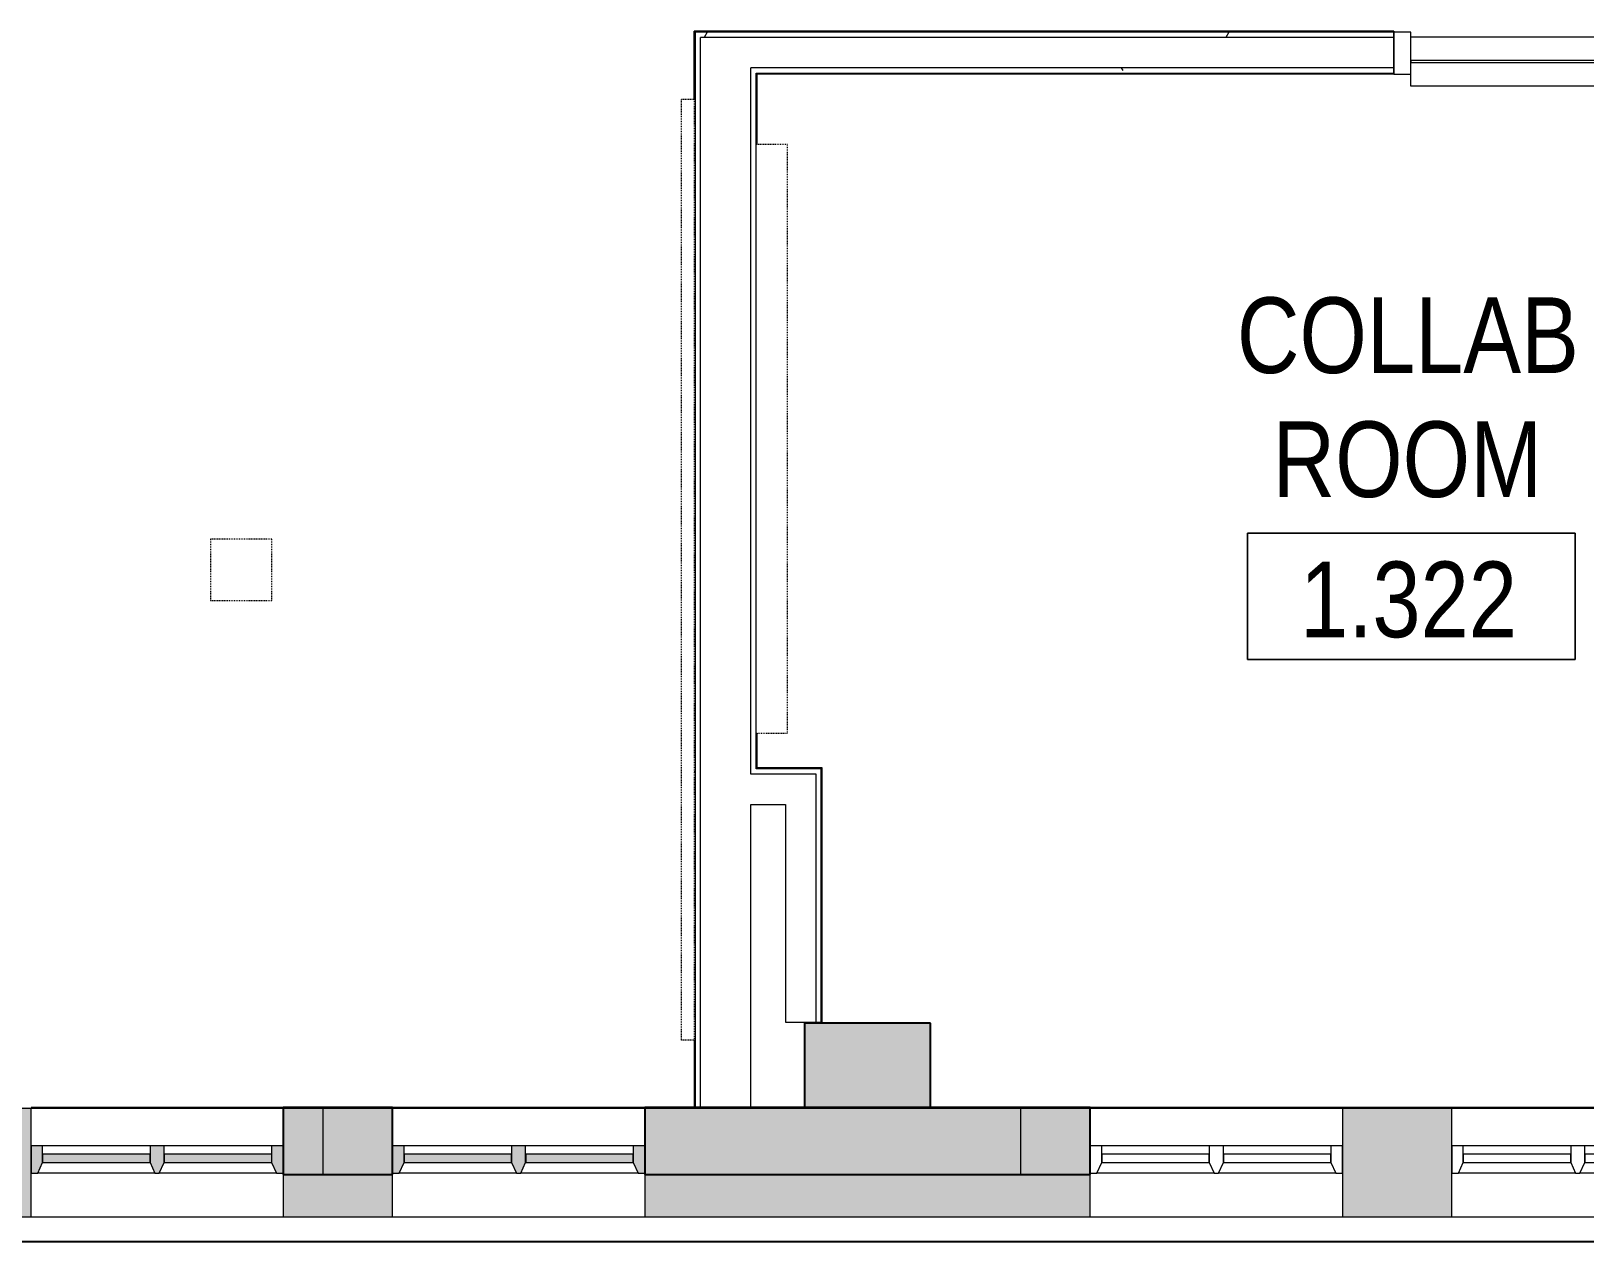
# Model space of a CAD drawing. Header units: inches. Extents: x -3640 to -1418, y -3630 to 137.
# Drawn here: x -2240.9 to -2056.1, y -1174.6 to -1030.6 of the extents above; entities that cross this region are included whole.
import ezdxf

# ---------------------------------------------------------------- set-up
doc = ezdxf.new("R2010")
doc.units = ezdxf.units.IN
doc.header["$MEASUREMENT"] = 0
doc.linetypes.add('Hidden Equipment- BSALS', pattern=[0.0625, 0.03125, -0.03125])
doc.linetypes.add('Hidden Equipment- LTP', pattern=[0.0625, 0.03125, -0.03125])
for name, color, linetype, lineweight in [('A-AREA-IDEN', 2, 'Continuous', 9), ('A-GLAZ-CURT', 52, 'Continuous', 13), ('A-GLAZ-CWMG', 51, 'Continuous', 13), ('A-WALL', 113, 'Continuous', 13), ('A-WALL-PATT', 111, 'Continuous', 13), ('I-WALL', 2, 'Continuous', 13), ('L-SITE-WALL', 31, 'Continuous', 13), ('Q-SPCQ', 91, 'Continuous', 13), ('S-COLS', 52, 'Continuous', 13)]:
    doc.layers.add(name, color=color, linetype=linetype, lineweight=lineweight)
doc.styles.add('Arial Narrow', font='ARIALN.TTF', dxfattribs={"height": 9})
pattern_1 = [(0, (0, 0), (30.72, 7.68), [1.267, -21.773, 1.267, -21.773, -122.88]), (0, (0, 0), (30.72, 7.68), [-46.08, 1.267, -44.813, 1.267, -21.773, -53.76]), (0, (0, 0), (30.72, 7.68), [-115.2, 1.267, -14.093, 1.267, -37.133]), (120, (11.52, 3.84), (-22.011075, 22.7643), [1.267, -21.773, 1.267, -21.773, -122.88]), (120, (11.52, 3.84), (-22.011075, 22.7643), [-46.08, 1.267, -44.813, 1.267, -21.773, -53.76]), (120, (11.52, 3.84), (-22.011075, 22.7643), [-115.2, 1.267, -14.093, 1.267, -37.133]), (240, (15.36, 19.2), (-8.708925, -30.4443), [1.267, -21.773, 1.267, -21.773, -122.88]), (240, (15.36, 19.2), (-8.708925, -30.4443), [-46.08, 1.267, -44.813, 1.267, -21.773, -53.76]), (240, (15.36, 19.2), (-8.708925, -30.4443), [-115.2, 1.267, -14.093, 1.267, -37.133])]

# ---------------------------------------------------------------- blocks, each defined once
blk = doc.blocks.new('15830016-STRUCT_MARTINEZ-MOORE_CENTRAL_v2018_rvt-1-DIMENSION PLAN - LEVEL 1 _567_ - 2__ - CAD')
at = {"layer": 'A-WALL-PATT', "lineweight": 20}
h = blk.add_hatch(color=10, dxfattribs=at)
h.paths.add_polyline_path([(-2839.4, -1166.64), (-2839.4, -1158.64), (-2857.4, -1158.64), (-2857.4, -1166.64), (-2852.9, -1166.64)], flags=0)
h.paths.add_polyline_path([(-2799.4, -1166.64), (-2744.9, -1166.64), (-2744.9, -1158.64), (-2799.4, -1158.64), (-2799.4, -1163.58)], flags=0)
h.paths.add_polyline_path([(-2618.9, -1166.64), (-2618.9, -1158.64), (-2671.9, -1158.64), (-2671.9, -1166.64)], flags=0)
h.paths.add_polyline_path([(-2545.9, -1166.64), (-2492.9, -1166.64), (-2492.9, -1158.64), (-2545.9, -1158.64)], flags=0)
h.paths.add_polyline_path([(-2575.9, -1166.64), (-2575.9, -1158.64), (-2588.9, -1158.64), (-2588.9, -1166.64)], flags=0)
h.paths.add_polyline_path([(-2419.9, -1166.64), (-2366.9, -1166.64), (-2366.9, -1158.64), (-2419.9, -1158.64), (-2419.9, -1163.58)], flags=0)
h.paths.add_polyline_path([(-2452.83, -1166.64), (-2449.9, -1166.64), (-2449.9, -1158.64), (-2462.9, -1158.64), (-2462.9, -1166.64)], flags=0)
h.paths.add_polyline_path([(-2336.9, -1166.64), (-2323.9, -1166.64), (-2323.9, -1158.64), (-2336.9, -1158.64)], flags=0)
h.paths.add_polyline_path([(-2714.9, -1166.64), (-2701.9, -1166.64), (-2701.9, -1158.64), (-2714.9, -1158.64), (-2714.9, -1163.58)], flags=0)
h.paths.add_polyline_path([(-1994.53, -1166.64), (-1988.9, -1166.64), (-1988.9, -1158.64), (-2041.9, -1158.64), (-2041.9, -1166.64), (-2032.72, -1166.64)], flags=0)
h.paths.add_polyline_path([(-1915.9, -1166.64), (-1862.9, -1166.64), (-1862.9, -1158.64), (-1915.9, -1158.64), (-1915.9, -1163.58)], flags=0)
h.paths.add_polyline_path([(-2210.9, -1166.64), (-2197.9, -1166.64), (-2197.9, -1158.64), (-2210.9, -1158.64), (-2210.9, -1163.58)], flags=0)
h.paths.add_polyline_path([(-2167.9, -1166.64), (-2114.9, -1166.64), (-2114.9, -1158.64), (-2167.9, -1158.64), (-2167.9, -1163.58)], flags=0)
h.paths.add_polyline_path([(-2240.9, -1166.64), (-2240.9, -1158.64), (-2293.9, -1158.64), (-2293.9, -1166.64)], flags=0)
h.paths.add_polyline_path([(-1945.9, -1166.64), (-1945.9, -1158.64), (-1958.9, -1158.64), (-1958.9, -1166.64), (-1956.34, -1166.64)], flags=0)
h.paths.add_polyline_path([(-1747.16, -1166.64), (-1747.16, -1158.64), (-1789.9, -1158.64), (-1789.9, -1166.64), (-1765.39, -1166.64)], flags=0)
h.paths.add_polyline_path([(-1832.9, -1166.64), (-1819.9, -1166.64), (-1819.9, -1158.64), (-1832.9, -1158.64), (-1832.9, -1163.58)], flags=0)
at = {"layer": 'S-COLS', "lineweight": 5}
blk.add_hatch(color=50, dxfattribs=at).paths.add_polyline_path([(-2147.3, -1158.64), (-2133.9, -1158.64), (-2133.9, -1148.64), (-2148.9, -1148.64), (-2148.9, -1158.64)], flags=0)
at = {"layer": 'A-WALL', "color": 253, "lineweight": 25}
for p, q in [((-2240.9, -1158.64), (-2210.9, -1158.64)), ((-2197.9, -1158.64), (-2167.9, -1158.64)), ((-2114.9, -1158.64), (-2105.66, -1158.64)), ((-2105.66, -1158.64), (-2041.9, -1158.64)), ((-2105.66, -1174.64), (-2799.4, -1174.64)), ((-1778.4, -1174.64), (-2105.66, -1174.64))]:
    blk.add_line(p, q, dxfattribs=at)
at = {"layer": 'L-SITE-WALL', "color": 253, "lineweight": 25}
for p, q in [((-2197.9, -1158.64), (-2210.9, -1158.64)), ((-2210.9, -1158.64), (-2210.9, -1166.64)), ((-2197.9, -1166.64), (-2197.9, -1158.64)), ((-2148.9, -1158.64), (-2167.9, -1158.64)), ((-2167.9, -1158.64), (-2167.9, -1166.64)), ((-2133.9, -1158.64), (-2148.9, -1158.64)), ((-2114.9, -1158.64), (-2133.9, -1158.64)), ((-2114.9, -1166.64), (-2114.9, -1158.64)), ((-2210.9, -1166.64), (-2197.9, -1166.64)), ((-2167.9, -1166.64), (-2114.9, -1166.64))]:
    blk.add_line(p, q, dxfattribs=at)
at = {"layer": 'S-COLS', "color": 253, "lineweight": 25}
for p, q in [((-2133.9, -1148.64), (-2148.9, -1148.64)), ((-2148.9, -1148.64), (-2148.9, -1158.64)), ((-2133.9, -1158.64), (-2133.9, -1148.64))]:
    blk.add_line(p, q, dxfattribs=at)
at = {"layer": 'S-COLS', "color": 9}
blk.add_line((-2148.9, -1158.64), (-2133.9, -1158.64), dxfattribs=at)
blk = doc.blocks.new('System Panel - Winco Glass-383356-DIMENSION PLAN - LEVEL 1 _567_ - 2__ - CAD')
at = {"layer": 'A-GLAZ-CURT', "lineweight": 9}
blk.add_hatch(color=90, dxfattribs=at).paths.add_polyline_path([(6.390625, 0), (6.390625, 1), (-6.390625, 1), (-6.390625, 0)], flags=0)
at = {"layer": 'A-GLAZ-CURT', "lineweight": 20}
for p, q in [((6.390625, 1), (-6.390625, 1)), ((-6.390625, 1), (-6.390625, 0)), ((6.390625, 0), (6.390625, 1)), ((-6.390625, 0), (6.390625, 0))]:
    blk.add_line(p, q, dxfattribs=at)
blk = doc.blocks.new('Rectangular Mullion - Winco Accent Full_Left-383357-DIMENSION PLAN - LEVEL 1 _567_ - 2__ - CAD')
at = {"layer": 'A-GLAZ-CWMG', "lineweight": 9}
blk.add_hatch(color=90, dxfattribs=at).paths.add_polyline_path([(-0.79, 1.25), (0, 1.25), (0, -2), (-1.38, -2), (-1.38, 0)], flags=0)
at = {"layer": 'A-GLAZ-CWMG', "lineweight": 20}
for p, q in [((-1.38, 0), (-0.79, 1.25)), ((-1.38, -2), (-1.38, 0)), ((-0.79, 1.25), (0, 1.25)), ((0, 1.25), (0, -2)), ((0, -2), (-1.38, -2))]:
    blk.add_line(p, q, dxfattribs=at)
blk = doc.blocks.new('Rectangular Mullion - Winco Accent Full_Right-383360-DIMENSION PLAN - LEVEL 1 _567_ - 2__ - CAD')
at = {"layer": 'A-GLAZ-CWMG', "lineweight": 9}
for p, q in [((-2730.74, -1163.2), (-2743.52, -1163.2)), ((-2730.16, -1166.45), (-2744.1, -1166.45))]:
    blk.add_line(p, q, dxfattribs=at)
blk = doc.blocks.new('Rectangular Mullion - Winco Accent Full_Right-383365-DIMENSION PLAN - LEVEL 1 _567_ - 2__ - CAD')
at = {"layer": 'A-GLAZ-CWMG', "lineweight": 9}
blk.add_hatch(color=90, dxfattribs=at).paths.add_polyline_path([(0, 1.25), (-0.79, 1.25), (-1.38, 0), (-1.38, -2), (0, -2), (0, -1.62)], flags=0)
at = {"layer": 'A-GLAZ-CWMG', "lineweight": 20}
for p, q in [((-0.79, 1.25), (-1.38, 0)), ((-1.38, 0), (-1.38, -2)), ((0, 1.25), (-0.79, 1.25)), ((0, -2), (0, 1.25)), ((-1.38, -2), (0, -2))]:
    blk.add_line(p, q, dxfattribs=at)
blk = doc.blocks.new('Rectangular Mullion - Winco Accent Full_Right-384203-DIMENSION PLAN - LEVEL 1 _567_ - 2__ - CAD')
at = {"layer": 'A-GLAZ-CWMG', "lineweight": 9}
for p, q in [((-2716.27, -1163.2), (-2729.05, -1163.2)), ((-2715.69, -1166.45), (-2729.63, -1166.45))]:
    blk.add_line(p, q, dxfattribs=at)
blk = doc.blocks.new('Rectangular Mullion - Winco Accent Full-384206-DIMENSION PLAN - LEVEL 1 _567_ - 2__ - CAD')
at = {"layer": 'A-GLAZ-CWMG', "lineweight": 9}
blk.add_hatch(color=90, dxfattribs=at).paths.add_polyline_path([(0.26, 1.25), (0.84, 0), (0.84, -2), (-0.84, -2), (-0.84, 0), (-0.26, 1.25)], flags=0)
at = {"layer": 'A-GLAZ-CWMG', "lineweight": 20}
for p, q in [((-0.84, 0), (-0.26, 1.25)), ((-0.84, -2), (-0.84, 0)), ((-0.26, 1.25), (0.26, 1.25)), ((0.26, 1.25), (0.84, 0)), ((0.84, 0), (0.84, -2)), ((0.84, -2), (-0.84, -2))]:
    blk.add_line(p, q, dxfattribs=at)
blk = doc.blocks.new('Equip-Projector-Ceiling- BSALS - PROJECTOR-3867191-DIMENSION PLAN - LEVEL 1 _567_ - 2__ - CAD')
at = {"layer": 'Q-SPCQ', "linetype": 'Hidden Equipment- BSALS', "lineweight": 20}
for p, q in [((-3.65, -3.65), (-3.65, 3.65)), ((-3.65, 3.65), (3.65, 3.65)), ((3.65, 3.65), (3.65, -3.65)), ((3.65, -3.65), (-3.65, -3.65))]:
    blk.add_line(p, q, dxfattribs=at)
blk = doc.blocks.new('Basic Wall _ B6-7 1_4_-BSALS - ___-3569053-DIMENSION PLAN - LEVEL 1 _567_ - 2__ - CAD')
at = {"layer": 'I-WALL', "lineweight": 20}
for p, q in [((-2162.02, -1030.64), (-2161.9, -1030.77)), ((-2162.02, -1038.77), (-2162.02, -1030.64)), ((-2161.9, -1118.64), (-2162.02, -1118.64))]:
    blk.add_line(p, q, dxfattribs=at)
blk = doc.blocks.new('Basic Wall _ B6-7 1_4_-BSALS - ___-3569052-DIMENSION PLAN - LEVEL 1 _567_ - 2__ - CAD')
at = {"layer": 'I-WALL', "lineweight": 20}
for p, q in [((-2154.65, -1035.64), (-2154.52, -1035.77)), ((-2154.52, -1044.14), (-2154.52, -1035.77)), ((-2154.52, -1118.27), (-2154.52, -1114.14))]:
    blk.add_line(p, q, dxfattribs=at)
blk = doc.blocks.new('System Panel - Winco Glass-V67-DIMENSION PLAN - LEVEL 1 _567_ - 2__ - CAD')
at = {"layer": 'A-GLAZ-CURT', "lineweight": 20}
for p, q in [((6.390625, 1), (-6.390625, 1)), ((-6.390625, 1), (-6.390625, 0)), ((6.390625, 0), (6.390625, 1)), ((-6.390625, 0), (6.390625, 0))]:
    blk.add_line(p, q, dxfattribs=at)
blk = doc.blocks.new('Rectangular Mullion - Winco Accent Full_Left-V68-DIMENSION PLAN - LEVEL 1 _567_ - 2__ - CAD')
at = {"layer": 'A-GLAZ-CWMG', "lineweight": 20}
for p, q in [((-1.38, 0), (-0.79, 1.25)), ((-1.38, -2), (-1.38, 0)), ((-0.79, 1.25), (0, 1.25)), ((0, 1.25), (0, -2)), ((0, -2), (-1.38, -2))]:
    blk.add_line(p, q, dxfattribs=at)
blk = doc.blocks.new('Rectangular Mullion - Winco Accent Full_Right-V69-DIMENSION PLAN - LEVEL 1 _567_ - 2__ - CAD')
at = {"layer": 'A-GLAZ-CWMG', "lineweight": 9}
for p, q in [((-2100.74, -1163.2), (-2113.52, -1163.2)), ((-2100.16, -1166.45), (-2114.1, -1166.45))]:
    blk.add_line(p, q, dxfattribs=at)
blk = doc.blocks.new('Rectangular Mullion - Winco Accent Full_Right-V70-DIMENSION PLAN - LEVEL 1 _567_ - 2__ - CAD')
at = {"layer": 'A-GLAZ-CWMG', "lineweight": 20}
for p, q in [((-0.79, 1.25), (-1.38, 0)), ((-1.38, 0), (-1.38, -2)), ((0, 1.25), (-0.79, 1.25)), ((0, -2), (0, 1.25)), ((-1.38, -2), (0, -2))]:
    blk.add_line(p, q, dxfattribs=at)
blk = doc.blocks.new('Rectangular Mullion - Winco Accent Full_Right-V71-DIMENSION PLAN - LEVEL 1 _567_ - 2__ - CAD')
at = {"layer": 'A-GLAZ-CWMG', "lineweight": 9}
for p, q in [((-2086.27, -1163.2), (-2099.05, -1163.2)), ((-2085.69, -1166.45), (-2099.63, -1166.45))]:
    blk.add_line(p, q, dxfattribs=at)
blk = doc.blocks.new('Rectangular Mullion - Winco Accent Full-V72-DIMENSION PLAN - LEVEL 1 _567_ - 2__ - CAD')
at = {"layer": 'A-GLAZ-CWMG', "lineweight": 20}
for p, q in [((-0.84, 0), (-0.26, 1.25)), ((-0.84, -2), (-0.84, 0)), ((-0.26, 1.25), (0.26, 1.25)), ((0.26, 1.25), (0.84, 0)), ((0.84, 0), (0.84, -2)), ((0.84, -2), (-0.84, -2))]:
    blk.add_line(p, q, dxfattribs=at)
blk = doc.blocks.new('System Panel - interior glazed panels-3387456-DIMENSION PLAN - LEVEL 1 _567_ - 2__ - CAD')
at = {"layer": 'A-GLAZ-CURT', "lineweight": 20}
for p, q in [((15, 0.125), (-15, 0.125)), ((-15, 0.125), (-15, -0.125)), ((15, -0.125), (15, 0.125)), ((-15, -0.125), (15, -0.125))]:
    blk.add_line(p, q, dxfattribs=at)
blk = doc.blocks.new('Rectangular Mullion - 2_ x 5_ Rectangular-3387457-DIMENSION PLAN - LEVEL 1 _567_ - 2__ - CAD')
at = {"layer": 'A-GLAZ-CWMG', "lineweight": 20}
for p, q in [((-2, 3.5), (0, 3.5)), ((-2, -1.5), (-2, 3.5)), ((0, 3.5), (0, -1.5)), ((0, -1.5), (-2, -1.5))]:
    blk.add_line(p, q, dxfattribs=at)
blk = doc.blocks.new('Rectangular Mullion - 6 x 6 interior mullion-2779906-DIMENSION PLAN - LEVEL 1 _567_ - 2__ - CAD')
at = {"layer": 'A-GLAZ-CWMG', "lineweight": 9}
for p, q in [((-2076.77, -1031.33), (-2046.77, -1031.33)), ((-2076.77, -1037.2), (-2076.77, -1035.77)), ((-2046.77, -1035.77), (-2046.77, -1037.2)), ((-2046.77, -1037.2), (-2076.77, -1037.2))]:
    blk.add_line(p, q, dxfattribs=at)
blk = doc.blocks.new('Basic Wall _ B3-4 7_8_-BSALS - ___-3568013-DIMENSION PLAN - LEVEL 1 _567_ - 2__ - CAD')
at = {"layer": 'I-WALL', "lineweight": 20}
for p, q in [((-2154.52, -1035.77), (-2154.65, -1035.64)), ((-2078.77, -1035.77), (-2154.52, -1035.77)), ((-2002.27, -1035.77), (-2006.77, -1035.77)), ((-2002.15, -1035.64), (-2002.27, -1035.77))]:
    blk.add_line(p, q, dxfattribs=at)
blk = doc.blocks.new('Basic Wall _ B3-4 7_8_-BSALS - ___-3568012-DIMENSION PLAN - LEVEL 1 _567_ - 2__ - CAD')
at = {"layer": 'I-WALL', "lineweight": 20}
for p, q in [((-2161.9, -1030.77), (-2162.02, -1030.64)), ((-2078.77, -1030.64), (-2162.02, -1030.64)), ((-2078.77, -1030.64), (-2078.77, -1030.77)), ((-2006.77, -1030.77), (-2006.77, -1030.64)), ((-1994.77, -1030.64), (-2006.77, -1030.64)), ((-1994.77, -1030.64), (-1994.9, -1030.77))]:
    blk.add_line(p, q, dxfattribs=at)
blk = doc.blocks.new('TV LCD 32 PDI CV3200P - LTP - TV-80_-V95-DIMENSION PLAN - LEVEL 1 _567_ - 2__ - CAD')
at = {"layer": 'Q-SPCQ', "linetype": 'Hidden Equipment- LTP', "lineweight": 20}
for p, q in [((-70, 0), (-70, -3.75)), ((-70, 0), (-70, -3.75)), ((0, -3.75), (0, 0)), ((0, -3.75), (0, 0)), ((-70, -3.75), (0, -3.75)), ((-70, -3.75), (0, -3.75))]:
    blk.add_line(p, q, dxfattribs=at)
blk = doc.blocks.new('COLLABORATIONS COMMON HOMASOTE PANELS - COLLABORATIONS COMMON HOMASOTE PANELS-3617411-DIMENSION PLAN - LEVEL 1 _567_ - 2__ - CAD')
at = {"layer": 'Q-SPCQ', "linetype": 'Hidden Equipment- BSALS', "lineweight": 20}
for p, q in [((-2163.52, -1150.64), (-2163.52, -1038.77)), ((-2162.02, -1038.77), (-2163.52, -1038.77)), ((-2162.02, -1038.77), (-2162.02, -1150.64)), ((-2162.02, -1150.64), (-2163.52, -1150.64))]:
    blk.add_line(p, q, dxfattribs=at)
blk = doc.blocks.new('Basic Wall _ A3-4 1_4_-BSALS - ___-3927937-DIMENSION PLAN - LEVEL 1 _567_ - 2__ - CAD')
at = {"layer": 'I-WALL', "lineweight": 20}
for p, q in [((-2154.52, -1118.27), (-2154.65, -1118.39)), ((-2146.77, -1118.27), (-2154.52, -1118.27)), ((-2146.77, -1118.27), (-2146.9, -1118.39))]:
    blk.add_line(p, q, dxfattribs=at)
blk = doc.blocks.new('Basic Wall _ A3-4 1_4_-BSALS - ___-3927985-DIMENSION PLAN - LEVEL 1 _567_ - 2__ - CAD')
at = {"layer": 'I-WALL', "lineweight": 20}
for p, q in [((-2146.9, -1118.39), (-2146.77, -1118.27)), ((-2146.77, -1148.52), (-2146.77, -1118.27)), ((-2146.77, -1148.52), (-2146.9, -1148.52))]:
    blk.add_line(p, q, dxfattribs=at)
blk = doc.blocks.new('Basic Wall _ A6-6 5_8_-BSALS - ___-3974344-DIMENSION PLAN - LEVEL 1 _567_ - 2__ - CAD')
at = {"layer": 'I-WALL', "lineweight": 20}
for p, q in [((-2162.02, -1118.64), (-2161.9, -1118.64)), ((-2162.02, -1150.64), (-2162.02, -1158.64))]:
    blk.add_line(p, q, dxfattribs=at)
blk = doc.blocks.new('Room Tag- BSALS - Room Tag-28050-DIMENSION PLAN - LEVEL 1 _567_ - 2__ - CAD')
at = {"layer": 'A-AREA-IDEN'}
for p, q in [((-0.203125, -0.171875), (-0.203125, -0.015625)), ((-0.203125, -0.015625), (0.203125, -0.015625)), ((0.203125, -0.015625), (-0.203125, -0.015625)), ((-0.203125, -0.015625), (-0.203125, -0.171875)), ((0.203125, -0.015625), (0.203125, -0.171875)), ((0.203125, -0.171875), (0.203125, -0.015625)), ((0.203125, -0.171875), (-0.203125, -0.171875)), ((-0.203125, -0.171875), (0.203125, -0.171875))]:
    blk.add_line(p, q, dxfattribs=at)

msp = doc.modelspace()

# ---------------------------------------------------------------- block references
at = {"lineweight": 5}
msp.add_blockref('15830016-STRUCT_MARTINEZ-MOORE_CENTRAL_v2018_rvt-1-DIMENSION PLAN - LEVEL 1 _567_ - 2__ - CAD', (0, 0), dxfattribs=at)

# ---------------------------------------------------------------- next in the draw order: hatches: boundary and pattern name
at = {"layer": 'A-WALL-PATT', "lineweight": 9}
h = msp.add_hatch(dxfattribs=at)
h.set_pattern_fill('FP_1', color=256, style=0, pattern_type=2)
h.set_pattern_definition(pattern_1)
h.paths.add_polyline_path([(-2001.52, -1031.39), (-1995.52, -1031.39), (-1995.52, -1030.77), (-2006.77, -1030.77), (-2006.77, -1031.39), (-2002.15, -1031.39)], flags=0)
h.paths.add_polyline_path([(-2078.77, -1031.39), (-2078.77, -1030.77), (-2161.9, -1030.77), (-2161.9, -1031.39), (-2147.3, -1031.39)], flags=0)
h = msp.add_hatch(dxfattribs=at)
h.set_pattern_fill('FP_1', color=256, style=0, pattern_type=2)
h.set_pattern_definition(pattern_1)
h.paths.add_polyline_path([(-2002.15, -1035.64), (-2002.15, -1035.02), (-2006.77, -1035.02), (-2006.77, -1035.64)], flags=0)
h.paths.add_polyline_path([(-2078.77, -1035.64), (-2078.77, -1035.02), (-2155.27, -1035.02), (-2155.27, -1035.64), (-2147.3, -1035.64)], flags=0)
at = {"layer": 'A-WALL-PATT', "lineweight": 20}
h = msp.add_hatch(color=10, dxfattribs=at)
h.paths.add_polyline_path([(-1879.96, -1171.64), (-1862.9, -1171.64), (-1862.9, -1158.77), (-1915.9, -1158.77), (-1915.9, -1171.64)], flags=0)
h.paths.add_polyline_path([(-2041.9, -1171.64), (-1988.9, -1171.64), (-1988.9, -1158.77), (-2041.9, -1158.77), (-2041.9, -1163.58)], flags=0)
h.paths.add_polyline_path([(-1958.9, -1171.64), (-1945.9, -1171.64), (-1945.9, -1158.77), (-1958.9, -1158.77), (-1958.9, -1163.58)], flags=0)
h.paths.add_polyline_path([(-1774.94, -1171.64), (-1769.9, -1171.64), (-1769.9, -1158.77), (-1789.9, -1158.77), (-1789.9, -1171.64), (-1784.48, -1171.64)], flags=0)
h.paths.add_polyline_path([(-1819.9, -1171.64), (-1819.9, -1158.77), (-1832.9, -1158.77), (-1832.9, -1171.64), (-1822.67, -1171.64)], flags=0)
h.paths.add_polyline_path([(-2071.9, -1171.64), (-2071.9, -1158.77), (-2084.9, -1158.77), (-2084.9, -1171.64)], flags=0)
h.paths.add_polyline_path([(-2671.9, -1171.64), (-2618.9, -1171.64), (-2618.9, -1158.77), (-2671.9, -1158.77)], flags=0)
h.paths.add_polyline_path([(-2714.9, -1171.64), (-2701.9, -1171.64), (-2701.9, -1158.77), (-2714.9, -1158.77), (-2714.9, -1163.58)], flags=0)
h.paths.add_polyline_path([(-2744.9, -1171.64), (-2744.9, -1158.77), (-2761.02, -1158.77), (-2761.02, -1171.64), (-2758.35, -1171.64)], flags=0)
h.paths.add_polyline_path([(-2545.9, -1171.64), (-2492.9, -1171.64), (-2492.9, -1158.77), (-2545.9, -1158.77)], flags=0)
h.paths.add_polyline_path([(-2575.9, -1171.64), (-2575.9, -1158.77), (-2588.9, -1158.77), (-2588.9, -1171.64)], flags=0)
h.paths.add_polyline_path([(-2462.9, -1171.64), (-2449.9, -1171.64), (-2449.9, -1158.77), (-2462.9, -1158.77)], flags=0)
h.paths.add_polyline_path([(-2419.9, -1171.64), (-2366.9, -1171.64), (-2366.9, -1158.77), (-2419.9, -1158.77), (-2419.9, -1163.58)], flags=0)
h.paths.add_polyline_path([(-2764.65, -1171.64), (-2764.65, -1158.77), (-2799.4, -1158.77), (-2799.4, -1171.64), (-2796.55, -1171.64)], flags=0)
h.paths.add_polyline_path([(-2852.4, -1171.64), (-2839.4, -1171.64), (-2839.4, -1158.77), (-2865.27, -1158.77), (-2865.27, -1171.64)], flags=0)
h.paths.add_polyline_path([(-2336.9, -1171.64), (-2323.9, -1171.64), (-2323.9, -1158.77), (-2336.9, -1158.77)], flags=0)
h.paths.add_polyline_path([(-2114.9, -1171.64), (-2114.9, -1158.77), (-2167.9, -1158.77), (-2167.9, -1171.64), (-2147.3, -1171.64)], flags=0)
h.paths.add_polyline_path([(-2293.9, -1171.64), (-2240.9, -1171.64), (-2240.9, -1158.77), (-2293.9, -1158.77)], flags=0)
h.paths.add_polyline_path([(-2210.9, -1171.64), (-2197.9, -1171.64), (-2197.9, -1158.77), (-2210.9, -1158.77), (-2210.9, -1163.58)], flags=0)
h = msp.add_hatch(color=10, dxfattribs=at)
h.paths.add_polyline_path([(-1765.39, -1166.64), (-1757.9, -1166.64), (-1757.9, -1158.64), (-1789.9, -1158.64), (-1789.9, -1166.64), (-1774.94, -1166.64)], flags=0)
h.paths.add_polyline_path([(-1828.15, -1166.64), (-1828.15, -1158.64), (-1832.9, -1158.64), (-1832.9, -1166.64)], flags=0)
h.paths.add_polyline_path([(-1879.96, -1166.64), (-1871.15, -1166.64), (-1871.15, -1158.64), (-1915.9, -1158.64), (-1915.9, -1166.64)], flags=0)
h.paths.add_polyline_path([(-1958.9, -1166.64), (-1954.15, -1166.64), (-1954.15, -1158.64), (-1958.9, -1158.64), (-1958.9, -1163.58)], flags=0)
h.paths.add_polyline_path([(-1997.15, -1166.64), (-1997.15, -1158.64), (-2041.9, -1158.64), (-2041.9, -1166.64), (-2032.72, -1166.64)], flags=0)
h.paths.add_polyline_path([(-2123.15, -1166.64), (-2123.15, -1158.64), (-2167.9, -1158.64), (-2167.9, -1166.64), (-2147.3, -1166.64)], flags=0)
h.paths.add_polyline_path([(-2210.9, -1166.64), (-2206.15, -1166.64), (-2206.15, -1158.64), (-2210.9, -1158.64), (-2210.9, -1163.58)], flags=0)
h.paths.add_polyline_path([(-2249.15, -1166.64), (-2249.15, -1158.64), (-2293.9, -1158.64), (-2293.9, -1166.64)], flags=0)
h.paths.add_polyline_path([(-2336.9, -1166.64), (-2332.15, -1166.64), (-2332.15, -1158.64), (-2336.9, -1158.64)], flags=0)
h.paths.add_polyline_path([(-2375.15, -1166.64), (-2375.15, -1158.64), (-2419.9, -1158.64), (-2419.9, -1166.64), (-2376.44, -1166.64)], flags=0)
h.paths.add_polyline_path([(-2458.15, -1166.64), (-2458.15, -1158.64), (-2462.9, -1158.64), (-2462.9, -1166.64)], flags=0)
h.paths.add_polyline_path([(-2501.15, -1166.64), (-2501.15, -1158.64), (-2545.9, -1158.64), (-2545.9, -1166.64), (-2529.21, -1166.64)], flags=0)
h.paths.add_polyline_path([(-2588.9, -1166.64), (-2584.15, -1166.64), (-2584.15, -1158.64), (-2588.9, -1158.64)], flags=0)
h.paths.add_polyline_path([(-2627.15, -1166.64), (-2627.15, -1158.64), (-2671.9, -1158.64), (-2671.9, -1166.64)], flags=0)
h.paths.add_polyline_path([(-2714.9, -1166.64), (-2710.15, -1166.64), (-2710.15, -1158.64), (-2714.9, -1158.64), (-2714.9, -1163.58)], flags=0)
h.paths.add_polyline_path([(-2753.15, -1166.64), (-2753.15, -1158.64), (-2799.4, -1158.64), (-2799.4, -1166.64), (-2758.35, -1166.64)], flags=0)
h.paths.add_polyline_path([(-2847.65, -1166.64), (-2847.65, -1158.64), (-2852.4, -1158.64), (-2852.4, -1166.64)], flags=0)

# ---------------------------------------------------------------- next in the draw order: linework, layer by layer
at = {"layer": 'A-WALL'}
for p, q in [((-2161.27, -1158.64), (-2161.27, -1031.39)), ((-2078.77, -1031.39), (-2161.27, -1031.39)), ((-2155.27, -1119.02), (-2155.27, -1035.02)), ((-2078.77, -1035.02), (-2155.27, -1035.02)), ((-2147.52, -1119.02), (-2155.27, -1119.02)), ((-2147.52, -1148.52), (-2147.52, -1119.02))]:
    msp.add_line(p, q, dxfattribs=at)
at = {"layer": 'A-WALL', "lineweight": 20}
for p, q in [((-2114.9, -1158.77), (-2323.9, -1158.77)), ((-2240.9, -1171.64), (-2240.9, -1158.77)), ((-2197.9, -1171.64), (-2197.9, -1158.77)), ((-1757.9, -1158.77), (-2114.9, -1158.77)), ((-2114.9, -1171.64), (-2114.9, -1158.77)), ((-2084.9, -1158.77), (-2084.9, -1171.64)), ((-2071.9, -1171.64), (-2071.9, -1158.77)), ((-2210.9, -1166.64), (-2210.9, -1171.64)), ((-2167.9, -1166.64), (-2167.9, -1171.64)), ((-2545.9, -1171.64), (-2197.9, -1171.64)), ((-2197.9, -1171.64), (-1769.9, -1171.64))]:
    msp.add_line(p, q, dxfattribs=at)
at = {"layer": 'I-WALL', "lineweight": 20}
for p, q in [((-2161.9, -1030.77), (-2161.9, -1158.64)), ((-2078.77, -1030.77), (-2161.9, -1030.77)), ((-2078.77, -1035.64), (-2078.77, -1030.77)), ((-2154.65, -1118.39), (-2154.65, -1035.64)), ((-2154.65, -1035.64), (-2078.77, -1035.64)), ((-2146.9, -1118.39), (-2154.65, -1118.39)), ((-2146.9, -1148.52), (-2146.9, -1118.39)), ((-2155.27, -1122.64), (-2151.15, -1122.64)), ((-2155.27, -1158.64), (-2155.27, -1122.64)), ((-2151.15, -1122.64), (-2151.15, -1148.52)), ((-2151.15, -1148.52), (-2146.9, -1148.52))]:
    msp.add_line(p, q, dxfattribs=at)
at = {"layer": 'L-SITE-WALL', "lineweight": 20}
for p, q in [((-2206.15, -1158.64), (-2210.9, -1158.64)), ((-2210.9, -1158.64), (-2210.9, -1166.64)), ((-2206.15, -1166.64), (-2206.15, -1158.64)), ((-2123.15, -1158.64), (-2167.9, -1158.64)), ((-2167.9, -1158.64), (-2167.9, -1166.64)), ((-2123.15, -1166.64), (-2123.15, -1158.64)), ((-2210.9, -1166.64), (-2206.15, -1166.64)), ((-2167.9, -1166.64), (-2123.15, -1166.64))]:
    msp.add_line(p, q, dxfattribs=at)

# ---------------------------------------------------------------- next in the draw order: block references
at = {"layer": 'A-AREA-IDEN', "xscale": 95.99999999999994, "yscale": 95.99999999999994, "zscale": 95.99999999999994}
msp.add_blockref('Room Tag- BSALS - Room Tag-28050-DIMENSION PLAN - LEVEL 1 _567_ - 2__ - CAD', (-2076.71, -1088.87), dxfattribs=at)
at = {"layer": 'A-GLAZ-CURT', "lineweight": 9, "rotation": 180}
msp.add_blockref('System Panel - interior glazed panels-3387456-DIMENSION PLAN - LEVEL 1 _567_ - 2__ - CAD', (-2061.77, -1034.27), dxfattribs=at)
at = {"layer": 'A-GLAZ-CURT', "lineweight": 9}
for name, p in [('System Panel - Winco Glass-383356-DIMENSION PLAN - LEVEL 1 _567_ - 2__ - CAD', (-2233.13, -1165.2)), ('System Panel - Winco Glass-383356-DIMENSION PLAN - LEVEL 1 _567_ - 2__ - CAD', (-2218.66, -1165.2)), ('System Panel - Winco Glass-383356-DIMENSION PLAN - LEVEL 1 _567_ - 2__ - CAD', (-2190.13, -1165.2)), ('System Panel - Winco Glass-383356-DIMENSION PLAN - LEVEL 1 _567_ - 2__ - CAD', (-2175.66, -1165.2)), ('System Panel - Winco Glass-V67-DIMENSION PLAN - LEVEL 1 _567_ - 2__ - CAD', (-2107.13, -1165.2)), ('System Panel - Winco Glass-V67-DIMENSION PLAN - LEVEL 1 _567_ - 2__ - CAD', (-2092.66, -1165.2)), ('System Panel - Winco Glass-V67-DIMENSION PLAN - LEVEL 1 _567_ - 2__ - CAD', (-2064.13, -1165.2)), ('System Panel - Winco Glass-V67-DIMENSION PLAN - LEVEL 1 _567_ - 2__ - CAD', (-2049.66, -1165.2))]:
    msp.add_blockref(name, p, dxfattribs=at)
at = {"layer": 'A-GLAZ-CWMG', "lineweight": 9, "extrusion": (0, 0, -1)}
msp.add_blockref('Rectangular Mullion - 2_ x 5_ Rectangular-3387457-DIMENSION PLAN - LEVEL 1 _567_ - 2__ - CAD', (2078.77, -1034.27), dxfattribs=at)
at = {"layer": 'A-GLAZ-CWMG', "lineweight": 9}
for name, p in [('Rectangular Mullion - 6 x 6 interior mullion-2779906-DIMENSION PLAN - LEVEL 1 _567_ - 2__ - CAD', (0, 0)), ('Rectangular Mullion - Winco Accent Full_Right-383360-DIMENSION PLAN - LEVEL 1 _567_ - 2__ - CAD', (504, 0)), ('Rectangular Mullion - Winco Accent Full_Right-384203-DIMENSION PLAN - LEVEL 1 _567_ - 2__ - CAD', (504, 0)), ('Rectangular Mullion - Winco Accent Full_Right-383360-DIMENSION PLAN - LEVEL 1 _567_ - 2__ - CAD', (547, 0)), ('Rectangular Mullion - Winco Accent Full_Right-384203-DIMENSION PLAN - LEVEL 1 _567_ - 2__ - CAD', (547, 0)), ('Rectangular Mullion - Winco Accent Full_Right-V69-DIMENSION PLAN - LEVEL 1 _567_ - 2__ - CAD', (0, 0)), ('Rectangular Mullion - Winco Accent Full_Right-V71-DIMENSION PLAN - LEVEL 1 _567_ - 2__ - CAD', (0, 0)), ('Rectangular Mullion - Winco Accent Full_Right-V69-DIMENSION PLAN - LEVEL 1 _567_ - 2__ - CAD', (43, 0)), ('Rectangular Mullion - Winco Accent Full_Right-V71-DIMENSION PLAN - LEVEL 1 _567_ - 2__ - CAD', (43, 0))]:
    msp.add_blockref(name, p, dxfattribs=at)
at = {"layer": 'A-GLAZ-CWMG', "lineweight": 9, "rotation": 180}
for name, p in [('Rectangular Mullion - Winco Accent Full_Right-383365-DIMENSION PLAN - LEVEL 1 _567_ - 2__ - CAD', (-2240.9, -1165.2)), ('Rectangular Mullion - Winco Accent Full_Right-383365-DIMENSION PLAN - LEVEL 1 _567_ - 2__ - CAD', (-2197.9, -1165.2)), ('Rectangular Mullion - Winco Accent Full_Right-V70-DIMENSION PLAN - LEVEL 1 _567_ - 2__ - CAD', (-2114.9, -1165.2)), ('Rectangular Mullion - Winco Accent Full_Right-V70-DIMENSION PLAN - LEVEL 1 _567_ - 2__ - CAD', (-2071.9, -1165.2))]:
    msp.add_blockref(name, p, dxfattribs=at)
at = {"layer": 'A-GLAZ-CWMG', "lineweight": 9, "extrusion": (0, 0, -1), "rotation": 180}
for name, p in [('Rectangular Mullion - Winco Accent Full-384206-DIMENSION PLAN - LEVEL 1 _567_ - 2__ - CAD', (2225.9, -1165.2)), ('Rectangular Mullion - Winco Accent Full_Left-383357-DIMENSION PLAN - LEVEL 1 _567_ - 2__ - CAD', (2210.9, -1165.2)), ('Rectangular Mullion - Winco Accent Full-384206-DIMENSION PLAN - LEVEL 1 _567_ - 2__ - CAD', (2182.9, -1165.2)), ('Rectangular Mullion - Winco Accent Full_Left-383357-DIMENSION PLAN - LEVEL 1 _567_ - 2__ - CAD', (2167.9, -1165.2)), ('Rectangular Mullion - Winco Accent Full-V72-DIMENSION PLAN - LEVEL 1 _567_ - 2__ - CAD', (2099.9, -1165.2)), ('Rectangular Mullion - Winco Accent Full_Left-V68-DIMENSION PLAN - LEVEL 1 _567_ - 2__ - CAD', (2084.9, -1165.2)), ('Rectangular Mullion - Winco Accent Full-V72-DIMENSION PLAN - LEVEL 1 _567_ - 2__ - CAD', (2056.9, -1165.2))]:
    msp.add_blockref(name, p, dxfattribs=at)
at = {"layer": 'I-WALL', "lineweight": 20}
for name in ['Basic Wall _ B6-7 1_4_-BSALS - ___-3569053-DIMENSION PLAN - LEVEL 1 _567_ - 2__ - CAD', 'Basic Wall _ B3-4 7_8_-BSALS - ___-3568012-DIMENSION PLAN - LEVEL 1 _567_ - 2__ - CAD', 'Basic Wall _ B6-7 1_4_-BSALS - ___-3569052-DIMENSION PLAN - LEVEL 1 _567_ - 2__ - CAD', 'Basic Wall _ B3-4 7_8_-BSALS - ___-3568013-DIMENSION PLAN - LEVEL 1 _567_ - 2__ - CAD', 'Basic Wall _ A3-4 1_4_-BSALS - ___-3927937-DIMENSION PLAN - LEVEL 1 _567_ - 2__ - CAD', 'Basic Wall _ A3-4 1_4_-BSALS - ___-3927985-DIMENSION PLAN - LEVEL 1 _567_ - 2__ - CAD', 'Basic Wall _ A6-6 5_8_-BSALS - ___-3974344-DIMENSION PLAN - LEVEL 1 _567_ - 2__ - CAD']:
    msp.add_blockref(name, (0, 0), dxfattribs=at)
at = {"layer": 'Q-SPCQ', "linetype": 'Hidden Equipment- BSALS', "lineweight": 20}
msp.add_blockref('COLLABORATIONS COMMON HOMASOTE PANELS - COLLABORATIONS COMMON HOMASOTE PANELS-3617411-DIMENSION PLAN - LEVEL 1 _567_ - 2__ - CAD', (0, 0), dxfattribs=at)
at = {"layer": 'Q-SPCQ', "linetype": 'Hidden Equipment- BSALS', "lineweight": 20, "rotation": 90}
msp.add_blockref('TV LCD 32 PDI CV3200P - LTP - TV-80_-V95-DIMENSION PLAN - LEVEL 1 _567_ - 2__ - CAD', (-2154.65, -1044.14), dxfattribs=at)
at = {"layer": 'Q-SPCQ', "linetype": 'Hidden Equipment- BSALS', "lineweight": 20, "extrusion": (0, 0, -1), "rotation": 270.0000000000003}
msp.add_blockref('Equip-Projector-Ceiling- BSALS - PROJECTOR-3867191-DIMENSION PLAN - LEVEL 1 _567_ - 2__ - CAD', (2215.9, -1094.7), dxfattribs=at)

# ---------------------------------------------------------------- next in the draw order: texts
at = {"layer": 'A-AREA-IDEN', "char_height": 9, "attachment_point": 1, "style": 'Arial Narrow'}
for s, insert, width in [('COLLAB', (-2097.45, -1062.31), 49.995), ('ROOM', (-2093.2, -1077.06), 39.693), ('1.322', (-2089.93, -1093.73), 31.512)]:
    msp.add_mtext(s, dxfattribs=dict(at, insert=insert, width=width))

doc.saveas('drawing.dxf')
